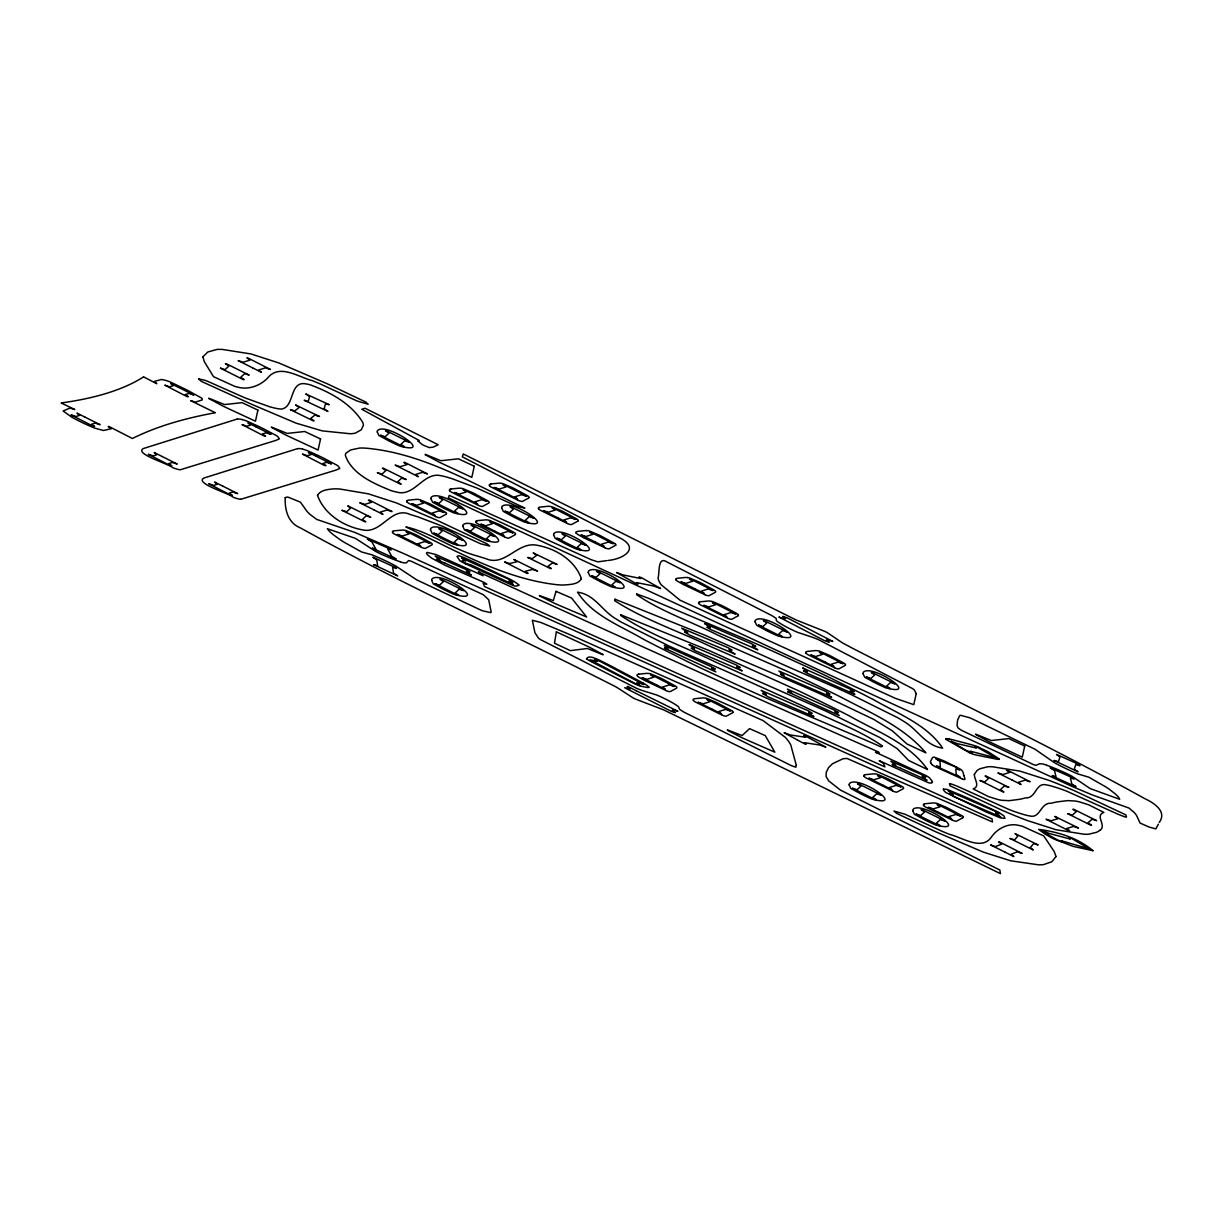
<?xml version="1.0" encoding="UTF-8"?>
<svg xmlns="http://www.w3.org/2000/svg" width="1223" height="1223" viewBox="0 0 1223 1223"><rect width="100%" height="100%" fill="white"/><g stroke="black" fill="none" stroke-linecap="round" stroke-linejoin="round"><path stroke-width="1.5" d="M1159.221 822.422C1167.384 811.598 1153.916 802.915 1145.294 798.894C1049.365 745.892 950.546 698.394 852.997 648.511L843.503 643.451A17.825 2.385 25.4 0 1 840.767 641.754L827.512 632.78A10.457 1.406 25.4 0 0 824.715 631.343L795.714 619.786L463.288 453.962L462.325 456.836L618.593 537.264C642.06 548.577 622.186 559.324 608.06 560.44M1158.395 824.195L1155.796 828.904L1148.993 827.008L1140.081 823.079L1136.457 815.252A242.934 32.547 25.4 0 0 1134.287 812.561L1128.967 808.051L1092.536 795.042L1071.669 786.267L838.397 678.979L453.962 500.589L448.382 497.868L449.223 495.376L591.382 559.782L597.802 561.846L606.791 560.638M446.364 514.027L446.288 514.088A87.536 11.726 25.4 0 1 445.998 514.302L440.142 517.497A40.237 5.396 25.4 0 1 439.821 517.574L439.592 517.604A8.301 1.116 25.4 0 1 435.923 516.717M528.886 497.822L528.795 497.914A87.536 11.726 25.4 0 1 528.535 498.097L522.725 501.277A40.237 5.396 25.4 0 1 522.343 501.369L522.145 501.399A8.301 1.116 25.4 0 1 518.445 500.497M515.387 534.512L515.296 534.604A87.536 11.726 25.4 0 1 515.036 534.787L509.12 537.998A40.237 5.396 25.4 0 1 508.844 538.059L508.783 538.074A8.301 1.116 25.4 0 1 504.946 537.203M578.02 520.906L577.913 521.029A87.536 11.726 25.4 0 1 577.623 521.243L571.829 524.422A40.237 5.396 25.4 0 1 571.431 524.514L571.248 524.529A8.301 1.116 25.4 0 1 567.533 523.643M615.612 545.183L615.597 545.213A21.295 2.859 25.4 0 0 615.414 544.036M738.34 615.582L738.279 615.658A87.536 11.726 25.4 0 1 737.912 615.933L732.118 619.113A40.237 5.396 25.4 0 1 731.721 619.205L731.599 619.235A8.301 1.116 25.4 0 1 727.838 618.349M732.837 712.489L732.73 712.612A87.536 11.726 25.4 0 1 732.409 712.841L726.615 716.021A40.237 5.396 25.4 0 1 726.217 716.112L726.034 716.143A8.301 1.116 25.4 0 1 722.334 715.241M845.322 665.266L845.276 665.312A87.536 11.726 25.4 0 1 844.971 665.541L839.116 668.736A40.237 5.396 25.4 0 1 838.779 668.813L838.581 668.843A8.301 1.116 25.4 0 1 834.881 667.941M963.021 817.56L962.99 817.621A87.536 11.726 25.4 0 1 962.623 817.897L961.737 818.34M577.929 520.998L577.959 520.983A21.295 2.859 25.4 0 0 577.837 519.76A6.161 0.826 25.4 0 0 575.911 518.506L564.98 512.575A41.016 5.504 25.4 0 0 561.831 510.939L551.863 506.735A23.803 3.195 25.4 0 0 549.8 506.383L548.791 506.307A84.723 11.359 25.4 0 0 548.118 506.291L540.016 507.086A94.461 12.658 25.4 0 0 538.793 507.53M615.521 545.29L615.49 545.305A87.536 11.726 25.4 0 1 615.2 545.519L609.283 548.73A40.237 5.396 25.4 0 1 609.023 548.791L608.886 548.806A8.301 1.116 25.4 0 1 605.125 547.919M1099.645 830.448C1107.518 825.953 1094.233 815.68 1103.88 812.424L1088.699 804.81L1079.42 801.875A65.216 8.744 25.4 0 0 1075.139 801.019L1067.664 800.606L1056.855 801.936A1052.713 141.042 25.4 0 0 1051.352 803.236C1040.131 802.334 1040.651 819.089 1029.414 815.879A43.111 5.779 25.4 0 1 1024.37 814.732L1017.658 812.653A61.67 8.271 25.4 0 1 1009.632 809.779L957.915 786.527A15.028 2.018 25.4 0 0 954.781 785.258A21.662 2.905 25.4 0 0 951.876 784.203A7.567 1.009 25.4 0 0 949.445 783.653L950.011 785.823L1001.408 809.978A96.479 12.933 25.4 0 0 1027.152 820.48L1056.091 829.744L1084.006 834.224A202.055 27.074 25.4 0 0 1088.638 834.224L1096.481 832.328A549.922 73.686 25.4 0 0 1099.645 830.448M945.853 738.768L945.853 739.242A7.262 0.978 25.4 0 0 946.067 739.472L969.258 752.588M864.264 775.092A94.461 12.658 25.4 0 1 865.502 774.648L873.589 773.853A84.723 11.359 25.4 0 1 874.262 773.853L875.255 773.93A23.803 3.195 25.4 0 1 877.319 774.281L887.302 778.501A41.016 5.504 25.4 0 1 890.466 780.136L901.366 786.053A6.161 0.826 25.4 0 1 903.277 787.291A21.295 2.859 25.4 0 1 903.43 788.392L903.354 788.606A87.536 11.726 25.4 0 1 903.094 788.789L897.239 791.984A40.237 5.396 25.4 0 1 896.918 792.061L896.688 792.091A8.301 1.116 25.4 0 1 893.019 791.205M421.568 547.415A8.301 1.116 25.4 0 0 425.237 548.317L425.405 548.301A40.237 5.396 25.4 0 0 425.742 548.225L431.658 545.015A87.536 11.726 25.4 0 0 431.918 544.831L432.086 544.663A21.295 2.859 25.4 0 0 431.872 543.532A6.161 0.826 25.4 0 0 429.93 542.278L419.015 536.347A41.016 5.504 25.4 0 0 415.866 534.711L405.898 530.507A23.803 3.195 25.4 0 0 403.835 530.155L402.826 530.079A84.723 11.359 25.4 0 0 402.153 530.063L394.051 530.858A94.461 12.658 25.4 0 0 392.828 531.317M961.966 818.233L956.707 821.107A40.237 5.396 25.4 0 1 956.432 821.168L956.31 821.183A8.301 1.116 25.4 0 1 952.534 820.297M237.079 419.092L143.32 448.551C134.041 453.855 168.698 463.746 172.688 467.629A7.705 1.04 25.4 0 0 174.782 468.44L177.564 469.28A28.588 3.837 25.4 0 0 180.24 469.785L275.939 440.402L279.364 438.843L277.774 436.565A10.747 1.437 25.4 0 0 276.276 435.541L263.419 428.738A77.294 10.35 25.4 0 0 257.059 425.665L247.382 421.308A11.297 1.513 25.4 0 0 244.6 420.269L242.23 419.581M297.525 448.642L203.767 478.086C194.533 483.437 229.312 493.343 233.134 497.18A7.705 1.04 25.4 0 0 235.229 497.99L238.011 498.816A28.588 3.837 25.4 0 0 240.686 499.336M451.073 488.955L459.175 488.176A84.723 11.359 25.4 0 1 459.833 488.176L460.842 488.252A23.803 3.195 25.4 0 1 462.906 488.604L472.873 492.808A41.016 5.504 25.4 0 1 476.037 494.459L486.953 500.375A6.161 0.826 25.4 0 1 488.864 501.613A21.295 2.859 25.4 0 1 489.001 502.714L488.986 502.882A87.536 11.726 25.4 0 1 488.665 503.112L482.749 506.322A40.237 5.396 25.4 0 1 482.489 506.383L482.397 506.398A8.301 1.116 25.4 0 1 478.59 505.527M490.927 483.941L499.03 483.146A84.723 11.359 25.4 0 1 499.687 483.161L500.696 483.238A23.803 3.195 25.4 0 1 502.76 483.589L512.727 487.794A41.016 5.504 25.4 0 1 515.892 489.445L526.807 495.361A6.161 0.826 25.4 0 1 528.718 496.599A21.295 2.859 25.4 0 1 528.856 497.7M477.429 520.631L485.531 519.851A84.723 11.359 25.4 0 1 486.204 519.851L487.197 519.928A23.803 3.195 25.4 0 1 489.261 520.279L499.229 524.499A41.016 5.504 25.4 0 1 502.393 526.135L513.308 532.051A6.161 0.826 25.4 0 1 515.219 533.289A21.295 2.859 25.4 0 1 515.357 534.39M638.727 674.148L646.829 673.369A84.723 11.359 25.4 0 1 647.487 673.369L648.496 673.445A23.803 3.195 25.4 0 1 650.56 673.797L660.527 678.016A41.016 5.504 25.4 0 1 663.692 679.652L674.607 685.568A6.161 0.826 25.4 0 1 676.518 686.806A21.295 2.859 25.4 0 1 676.655 687.907L676.671 688.06A87.536 11.726 25.4 0 1 676.334 688.304L670.403 691.515A40.237 5.396 25.4 0 1 670.143 691.576L670.051 691.591A8.301 1.116 25.4 0 1 666.245 690.72M586.367 530.583L587.361 530.644A23.803 3.195 25.4 0 1 589.44 531.011L599.408 535.215A41.016 5.504 25.4 0 1 602.572 536.851L613.487 542.783A6.161 0.826 25.4 0 1 615.398 544.021M687.265 577.546L686.271 577.47A84.723 11.359 25.4 0 0 685.599 577.455L677.496 578.25A94.461 12.658 25.4 0 0 676.273 578.708M240.686 499.32L336.386 469.953L339.811 468.394L338.236 466.116A10.747 1.437 25.4 0 0 336.722 465.076L323.866 458.273A77.294 10.35 25.4 0 0 317.506 455.201L307.829 450.859A11.297 1.513 25.4 0 0 305.047 449.819L302.677 449.131M640.439 686.134L646.768 687.387A41.016 5.504 25.4 0 0 648.144 687.525L649.214 687.188L646.585 685.14A23.803 3.195 25.4 0 0 643.115 683.122M400.257 561.846L402.306 562.488A14.217 1.911 25.4 0 0 404.033 562.916L406.418 562.825L408.62 560.516L410.989 561.143L483.345 594.73L488.711 599.79L491.142 611.852A121.505 16.281 25.4 0 1 490.775 612.662L482.886 610.858A16.602 2.217 25.4 0 1 480.715 610.032L416.646 579.824L396.007 566.173A21.739 2.92 25.4 0 0 388.883 562.412L385.566 560.822A43.248 5.794 25.4 0 0 371.96 554.799L361.626 551.986L343.999 542.171A42.622 5.718 25.4 0 1 339.872 539.542L333.008 534.482A97.336 13.04 25.4 0 1 329.339 531.241L327.351 528.718L355.373 538.349L375.155 551.145A11.206 1.498 25.4 0 0 377.708 552.475L380.995 554.065A36.369 4.877 25.4 0 0 400.074 561.709M1046.659 765.201L1044.488 764.467A14.217 1.911 25.4 0 0 1042.592 763.932L1039.672 763.733L1035.957 765.308L1033.359 764.558L961.202 730.177L958.205 728.037L957.028 725.606L957.624 719.919L959.596 715.868A121.505 16.281 25.4 0 1 960.422 715.272L969.12 717.58A16.602 2.217 25.4 0 1 971.368 718.467L1035.071 749.271L1053.783 762.265A21.739 2.92 25.4 0 0 1060.693 766.011L1063.979 767.631A43.248 5.794 25.4 0 0 1077.662 773.869L1088.883 777.216L1105.73 786.878A42.622 5.718 25.4 0 1 1109.506 789.401L1115.498 794.124A97.336 13.04 25.4 0 1 1118.464 797.075L1119.702 799.276L1090.228 788.606L1072.128 776.376A11.206 1.498 25.4 0 0 1069.666 775.046L1066.395 773.44A36.369 4.877 25.4 0 0 1046.827 765.323M962.042 778.868L934.831 766.515A7.262 0.978 25.4 0 1 934.173 766.118L932.507 764.956M518.216 500.329L491.279 487.136A7.262 0.978 25.4 0 1 490.759 486.785L489.643 485.821M567.304 523.475L540.383 510.281A7.262 0.978 25.4 0 1 539.863 509.915L538.747 508.967M604.896 547.751L583.921 537.83M704.784 594.638L683.81 584.716M478.361 505.344L451.425 492.15A7.262 0.978 25.4 0 1 450.905 491.799L449.911 490.973M727.609 618.165L700.672 604.972A7.262 0.978 25.4 0 1 700.152 604.621L699.036 603.673M834.652 667.773L807.73 654.58A7.262 0.978 25.4 0 1 807.195 654.229L806.079 653.265M504.717 537.019L477.796 523.826A7.262 0.978 25.4 0 1 477.26 523.475L476.144 522.511M435.694 516.534L408.757 503.341A7.262 0.978 25.4 0 1 408.237 502.989L407.121 502.026M421.339 547.247L394.418 534.054A7.262 0.978 25.4 0 1 393.882 533.702L392.782 532.739M666.015 690.536L645.041 680.615M722.105 715.073L695.168 701.88A7.262 0.978 25.4 0 1 694.649 701.528L693.533 700.565M892.79 791.021L865.853 777.828A7.262 0.978 25.4 0 1 865.334 777.476L864.218 776.529M952.304 820.129L925.383 806.935A7.262 0.978 25.4 0 1 924.848 806.584L923.747 805.621M465.902 563.971L466.269 564.139A40.237 5.396 25.4 0 0 467.431 564.69L504.335 581.552A87.536 11.726 25.4 0 0 506.23 582.423L507.713 583.081A21.295 2.859 25.4 0 0 513.813 585.664A6.161 0.826 25.4 0 0 515.571 586.107L518.46 585.527A41.016 5.504 25.4 0 0 518.812 585.175M465.78 563.91L465.535 563.788A8.301 1.116 25.4 0 1 459.817 560.715L456.989 556.358L458.793 555.731A7.262 0.978 25.4 0 1 459.374 555.899L461.759 556.74A30.972 4.143 25.4 0 1 470.458 560.516A94.461 12.658 25.4 0 1 476.832 563.436L505.726 577.225A84.723 11.359 25.4 0 1 507.667 578.173L510.22 579.442A23.803 3.195 25.4 0 1 514.271 581.521L518.858 584.854M143.611 376.929L156.804 383.701L154.083 381.5L161.405 379.497L166.313 380.521A13.01 1.743 25.4 0 1 170.93 382.295L184.963 389.021A112.852 15.119 25.4 0 1 188.266 390.718L201.214 397.857A8.057 1.085 25.4 0 1 202.192 398.637L202.208 399.906L195.466 402.138L190.681 400.655L215.34 412.732C186.813 417.96 158.44 425.558 132.374 438.491L109.137 426.582L108.19 426.521L111.369 428.692L103.512 430.496L94.798 428.157A43.355 5.809 25.4 0 1 92.245 427.087L87.276 424.916A29.062 3.898 25.4 0 1 76.59 419.749A30.942 4.143 25.4 0 1 71.5 416.982L63.122 410.989L69.986 408.039L74.786 409.522L61.15 402.963A3763.783 504.289 25.4 0 0 143.565 376.913M683.382 584.502L677.863 581.445A7.262 0.978 25.4 0 1 677.328 581.093L676.212 580.13M583.493 537.616L577.959 534.558A7.262 0.978 25.4 0 1 577.439 534.191L576.323 533.243M644.613 680.401L639.079 677.343A7.262 0.978 25.4 0 1 638.559 676.992L637.58 676.166M957.166 767.478L946.877 762.326A41.016 5.504 25.4 0 0 943.56 760.737L934.54 757.251A23.803 3.195 25.4 0 0 933.18 757.327L932.797 757.465A84.723 11.359 25.4 0 0 932.446 757.725L930.52 761.425A94.461 12.658 25.4 0 0 930.657 762.663M591.412 661.781L591.749 661.964A40.237 5.396 25.4 0 0 592.849 662.53L628.5 680.676A87.536 11.726 25.4 0 0 630.365 681.608L631.802 682.327A21.295 2.859 25.4 0 0 638.085 685.308A6.161 0.826 25.4 0 0 640.455 686.134M956.921 767.906L959.841 769.94L955.866 768.839L956.172 774.419L960.07 777.171L936.864 766.561L936.39 765.873L940.304 767.081L939.998 761.501L935.962 758.826L958.649 768.258A6.161 0.826 25.4 0 1 960.988 769.603A21.295 2.859 25.4 0 1 962.47 771.3L962.73 771.667A87.536 11.726 25.4 0 1 962.883 772.034L963.923 775.565M643.13 683.122L640.837 681.868A84.723 11.359 25.4 0 0 639.079 680.905L612.219 666.642A94.461 12.658 25.4 0 0 606.134 663.508A30.972 4.143 25.4 0 0 597.298 659.212L594.531 658.112A7.262 0.978 25.4 0 0 593.782 657.836C591.871 656.934 586.75 656.216 586.841 658.922M964.014 775.81L964.932 779.02A40.237 5.396 25.4 0 1 964.916 779.204A8.301 1.116 25.4 0 1 962.348 779.082M962.807 816.398A6.161 0.826 25.4 0 0 960.896 815.16L949.981 809.229A41.016 5.504 25.4 0 0 946.831 807.593L936.864 803.389A23.803 3.195 25.4 0 0 934.8 803.037L933.791 802.961A84.723 11.359 25.4 0 0 933.118 802.945L925.016 803.74A94.461 12.658 25.4 0 0 923.793 804.199M962.837 816.414A21.295 2.859 25.4 0 1 962.944 817.499M923.518 805.529A30.972 4.143 25.4 0 1 923.946 804.275M863.988 776.422A30.972 4.143 25.4 0 1 864.416 775.168M392.552 532.647A30.972 4.143 25.4 0 1 392.98 531.394M576.094 533.136A30.972 4.143 25.4 0 1 576.537 531.898M576.369 531.806A94.461 12.658 25.4 0 1 577.608 531.363L585.71 530.568A84.723 11.359 25.4 0 1 586.367 530.583M590.954 661.536A8.301 1.116 25.4 0 1 586.413 658.754M637.214 675.937A30.972 4.143 25.4 0 1 637.657 674.683M637.489 674.607A94.461 12.658 25.4 0 1 638.727 674.163M732.592 711.343A6.161 0.826 25.4 0 0 730.697 710.104L719.781 704.188A41.016 5.504 25.4 0 0 716.617 702.537L706.665 698.348A23.803 3.195 25.4 0 0 704.601 697.981L703.577 697.905A84.723 11.359 25.4 0 0 702.904 697.905L694.802 698.685A94.461 12.658 25.4 0 0 693.579 699.143A30.972 4.143 25.4 0 0 693.303 700.473M732.623 711.358A21.295 2.859 25.4 0 1 732.73 712.443M999.191 759.055A6.161 0.826 25.4 0 0 998.427 758.428L990.401 753.215A41.016 5.504 25.4 0 0 987.894 751.686L977.712 746.718A23.803 3.195 25.4 0 0 974.364 745.602L972.499 745.021A84.723 11.359 25.4 0 0 971.169 744.639L952.9 739.839A94.461 12.658 25.4 0 0 949.354 739.059M999.359 759.315A21.295 2.859 25.4 0 1 997.035 759.177L996.393 759.101A87.536 11.726 25.4 0 1 995.415 758.917L975.985 754.973A40.237 5.396 25.4 0 1 975.144 754.774L974.609 754.637A8.301 1.116 25.4 0 1 969.304 752.695M945.639 738.661A30.972 4.143 25.4 0 1 949.476 739.135M932.293 764.864A30.972 4.143 25.4 0 1 930.81 762.739M446.334 513.905A21.295 2.859 25.4 0 0 446.212 512.819A6.161 0.826 25.4 0 0 444.285 511.566L433.37 505.649A41.016 5.504 25.4 0 0 430.206 503.998L420.253 499.81A23.803 3.195 25.4 0 0 418.19 499.443L417.165 499.366A84.723 11.359 25.4 0 0 416.508 499.366L408.406 500.146A94.461 12.658 25.4 0 0 407.167 500.604M406.892 501.934A30.972 4.143 25.4 0 1 407.335 500.681M475.93 522.42A30.972 4.143 25.4 0 1 476.359 521.166M476.206 521.09A94.461 12.658 25.4 0 1 477.444 520.646M449.56 490.744A30.972 4.143 25.4 0 1 450.003 489.49M449.835 489.414A94.461 12.658 25.4 0 1 451.073 488.971M489.414 485.73A30.972 4.143 25.4 0 1 489.857 484.476A94.461 12.658 25.4 0 1 490.943 483.941M538.517 508.86A30.972 4.143 25.4 0 1 538.946 507.621M705.014 594.806A8.301 1.116 25.4 0 0 708.683 595.708L708.912 595.677A40.237 5.396 25.4 0 0 709.187 595.616L715.103 592.406A87.536 11.726 25.4 0 0 715.363 592.222L715.531 592.054A21.295 2.859 25.4 0 0 715.317 590.923A6.161 0.826 25.4 0 0 713.376 589.669L702.461 583.738A41.016 5.504 25.4 0 0 699.311 582.102L689.344 577.898A23.803 3.195 25.4 0 0 687.28 577.546M675.998 580.023A30.972 4.143 25.4 0 1 676.426 578.785M738.249 615.536A21.295 2.859 25.4 0 0 738.126 614.466A6.161 0.826 25.4 0 0 736.2 613.197L725.285 607.281A41.016 5.504 25.4 0 0 722.12 605.645L712.168 601.441A23.803 3.195 25.4 0 0 710.104 601.089L709.08 600.997A84.723 11.359 25.4 0 0 708.407 600.997L700.305 601.777A94.461 12.658 25.4 0 0 699.082 602.236M698.807 603.566A30.972 4.143 25.4 0 1 699.235 602.312M845.292 665.144A21.295 2.859 25.4 0 0 845.185 664.058A6.161 0.826 25.4 0 0 843.243 662.805L832.328 656.873A41.016 5.504 25.4 0 0 829.179 655.238L819.211 651.033A23.803 3.195 25.4 0 0 817.147 650.682L816.138 650.605A84.723 11.359 25.4 0 0 815.466 650.59L807.363 651.385A94.461 12.658 25.4 0 0 806.14 651.844A30.972 4.143 25.4 0 0 805.865 653.174M297.678 448.719A34.366 4.602 25.4 0 1 302.57 449.07M237.231 419.168A34.366 4.602 25.4 0 1 242.123 419.52M1054.945 816.521L1058.033 818.691L1051.031 820.755L1046.062 819.242L1068.596 830.631L1069.621 830.677L1066.548 828.506L1073.534 826.442L1078.518 828.032L1054.99 816.475M916.226 693.609L913.795 704.662L895.435 698.364L680.08 600.233L661.169 584.793A270.069 36.186 25.4 0 1 658.035 578.189C659.717 572.93 657.485 555.532 667.009 561.999L772.11 615.735L776.177 618.379L776.376 620.596A14.279 1.911 25.4 0 0 778.47 622.293L781.619 624.28A24.322 3.256 25.4 0 0 788.713 628.179L794.109 630.808A13.208 1.773 25.4 0 0 797.992 632.474L812.347 637.229A27.625 3.7 25.4 0 1 818.279 639.537L912.236 688.427A12.887 1.727 25.4 0 1 914.33 689.925L916.226 693.609M796.311 765.323L795.806 767.234L791.143 765.537L684.085 712.199L679.682 709.432L678.505 706.772A14.279 1.911 25.4 0 0 676.09 704.968L672.711 702.904A24.322 3.256 25.4 0 0 665.358 698.975L659.931 696.391A13.208 1.773 25.4 0 0 656.109 694.817L642.671 690.643A27.625 3.7 25.4 0 1 636.954 688.503L540.872 639.797A12.887 1.727 25.4 0 1 538.548 638.223L534.925 632.75L532.372 620.275L540.841 622.461L567.533 633.621L763.106 720.607L785.395 737.408A270.069 36.186 25.4 0 1 790.777 744.945L796.311 765.323M802.854 668.064L807.058 670.785L807.318 671.855L803.496 670.846L806.981 673.154L854.831 694.389L850.627 691.652L850.367 690.598L854.189 691.668L850.704 689.298L802.854 668.064M465.764 560.715C456.714 559.523 466.651 564.017 470.794 564.812L513.094 584.456L509.104 581.796L509.12 580.864L513.125 582.041L509.853 579.748L461.774 558.055L465.764 560.715M787.857 691.897L839.207 715.531L834.789 711.755L838.519 712.596L833.903 709.875L787.398 689.115L791.694 692.967L787.857 691.897M1050.343 767.891L1054.547 770.628L1055.984 776.727L1052.193 775.611L1052.758 776.33L1076.041 786.71L1071.837 783.974L1070.4 777.874L1074.191 778.99L1073.626 778.271L1050.343 767.891M1054.18 760.523L1078.044 771.789L1074.253 769.252L1075.797 764.543L1080.031 765.736L1075.69 763.014L1056.55 754.438L1059.959 757.068L1058.399 761.776L1054.211 760.477M704.83 623.654L709.447 626.589L710.211 627.873L706.833 627.124L710.685 629.555L757.801 649.81L753.185 646.891L752.42 645.591L755.829 646.493L751.946 643.925L704.83 623.654M295.767 405.088L299.192 407.427L294.896 410.836L290.432 409.69L313.256 420.834L314.066 420.758L310.627 418.48L314.923 415.071L319.524 416.493L295.798 405.042M684.651 632.016L689.726 635.15L735.13 654.122L730.177 651.033L729 649.566L732.057 650.193L728.312 647.808L681.67 628.163L687.754 632.78L684.758 631.939M285.234 497.608C284.684 509.655 287.833 522.787 300.262 527.832C403.208 584.732 510.587 633.239 615.368 686.577A17.825 2.385 25.4 0 1 618.303 688.32L632.795 697.721A10.457 1.406 25.4 0 0 635.67 699.143L663.707 709.906L1000.429 873.635L999.879 870.057L840.446 790.089L828.659 780.855L826.091 776.483L826.228 772.386L828.613 767.509L832.481 763.748L843.075 758.734L846.958 758.443L992.526 821.978L992.052 818.875L402.871 553.209L354.915 532.464L316.742 519.423L309.847 514.271A242.934 32.547 25.4 0 1 306.912 511.26L300.476 502.179L287.695 496.997L285.234 497.608M636.205 690.735L677.924 711.266L673.154 709.799L672.207 710.288L675.417 712.627L671.442 711.389L624.678 687.739L630.395 688.778L627.139 686.607L628.026 686.516L636.205 690.735M372.358 548.21L396.13 559.049L391.589 556.144L387.676 548.928L391.115 549.907L390.382 549.051L367.374 539.022L371.914 541.911L375.843 549.142L372.388 548.164M689.222 644.72L693.823 647.64L694.572 648.909L691.163 648.159L695 650.575L742.162 670.892L737.561 667.972L736.812 666.688L740.251 667.529L736.384 665.022L689.268 644.659M317.506 495.346C324.064 513.874 343.159 526.18 362.13 529.819A61.379 8.225 25.4 0 0 365.753 530.339C383.303 531.149 392.186 505.94 410.622 514.669A75.566 10.12 25.4 0 1 417.976 516.87L441.488 525.859L480.746 543.838L489.704 546.054L487.167 543.914L436.275 519.974L396.053 502.791L368.306 493.832L340.025 489.047A250.012 33.495 25.4 0 0 333.955 488.864C328.314 489.383 320.548 489.842 317.506 495.346M762.831 693.609L767.906 696.743L813.922 716.617L809.381 713.712L808.709 712.459L812.194 713.345L808.388 710.853L761.149 690.353L766.317 694.542L762.831 693.609M377.265 431.948L378.885 435.464L388.96 440.953A47.926 6.421 25.4 0 0 393.164 442.986L396.359 444.484A21.907 2.935 25.4 0 0 398.087 445.264A23.482 3.149 25.4 0 0 400.334 446.242C436.366 455.491 385.138 421.247 377.464 430.71A374.192 50.143 25.4 0 0 377.265 431.933M430.939 498.648L432.575 502.179L442.65 507.667A47.926 6.421 25.4 0 0 446.838 509.701L450.049 511.199A21.907 2.935 25.4 0 0 451.761 511.963A23.482 3.149 25.4 0 0 454.008 512.941C490.056 522.206 438.812 487.962 431.138 497.425A374.192 50.143 25.4 0 0 430.939 498.648M430.496 529.804L432.116 533.32L442.191 538.808A47.926 6.421 25.4 0 0 446.395 540.841L449.59 542.339A21.907 2.935 25.4 0 0 451.318 543.119A23.482 3.149 25.4 0 0 453.565 544.097C489.613 553.362 438.369 519.102 430.695 528.565A374.192 50.143 25.4 0 0 430.496 529.804M431.673 580.375L433.294 583.891L443.368 589.394A47.926 6.421 25.4 0 0 447.572 591.412L450.767 592.91A21.907 2.935 25.4 0 0 452.495 593.69A23.482 3.149 25.4 0 0 454.742 594.668C490.79 603.933 439.546 569.673 431.872 579.136A374.192 50.143 25.4 0 0 431.673 580.375M462.798 526.257L464.434 529.773L474.509 535.261A47.926 6.421 25.4 0 0 478.697 537.294L481.908 538.793A21.907 2.935 25.4 0 0 483.62 539.572A23.482 3.149 25.4 0 0 485.867 540.551C521.915 549.815 470.672 515.556 462.997 525.019A374.192 50.143 25.4 0 0 462.798 526.257M501.659 507.866L503.295 511.397L513.37 516.886A47.926 6.421 25.4 0 0 517.558 518.919L520.769 520.417A21.907 2.935 25.4 0 0 522.481 521.197A23.482 3.149 25.4 0 0 524.728 522.16C560.776 531.424 509.532 497.18 501.858 506.643A374.192 50.143 25.4 0 0 501.659 507.866M553.591 534.879L555.227 538.395L565.301 543.899A47.926 6.421 25.4 0 0 569.49 545.932L572.7 547.415A21.907 2.935 25.4 0 0 574.413 548.194A23.482 3.149 25.4 0 0 576.675 549.173C612.708 558.437 561.464 524.178 553.79 533.656A374.192 50.143 25.4 0 0 553.591 534.879M588.263 572.471L589.883 575.987L599.973 581.491A47.926 6.421 25.4 0 0 604.162 583.524L607.357 585.007A21.907 2.935 25.4 0 0 609.085 585.786A23.482 3.149 25.4 0 0 611.332 586.765C647.38 596.029 596.136 561.77 588.462 571.248A374.192 50.143 25.4 0 0 588.263 572.471M755.05 621.727L756.67 625.259L766.745 630.747A47.926 6.421 25.4 0 0 770.949 632.78L774.144 634.278A21.907 2.935 25.4 0 0 775.871 635.058A23.482 3.149 25.4 0 0 778.118 636.021C814.151 645.285 762.923 611.041 755.248 620.504A374.192 50.143 25.4 0 0 755.05 621.727M780.595 674.316L785.67 677.45L831.686 697.324L827.145 694.419L826.473 693.166L829.958 694.037L826.152 691.561L778.913 671.045L784.081 675.249L780.595 674.316M849.175 784.921L850.811 788.453L860.885 793.941A47.926 6.421 25.4 0 0 865.089 795.974L868.284 797.472A21.907 2.935 25.4 0 0 870.012 798.237A23.482 3.149 25.4 0 0 872.259 799.215C908.292 808.479 857.063 774.22 849.389 783.698A374.192 50.143 25.4 0 0 849.175 784.921M863.025 673.644L864.661 677.175L874.735 682.663A47.926 6.421 25.4 0 0 878.924 684.697L882.119 686.195A21.907 2.935 25.4 0 0 883.847 686.959A23.482 3.149 25.4 0 0 886.094 687.938C922.142 697.202 870.898 662.958 863.224 672.421A374.192 50.143 25.4 0 0 863.025 673.644M912.786 810.742L914.422 814.273L924.496 819.762A47.926 6.421 25.4 0 0 928.685 821.795L931.895 823.293A21.907 2.935 25.4 0 0 933.608 824.073A23.482 3.149 25.4 0 0 935.87 825.036C971.903 834.3 920.659 800.056 912.985 809.519A374.192 50.143 25.4 0 0 912.786 810.742M594.531 659.472L597.191 661.414L590.021 659.763L635.134 683.535L639.262 684.865L636.724 682.847L638.482 682.755L643.894 684.574L600.462 661.551L594.577 659.426M779.143 617.141L824.929 640.852L829.24 642.228L826.351 640.072L827.726 639.782L832.832 641.464L787.031 617.768L782.72 616.377L785.625 618.548L784.233 618.823L779.143 617.141M198.615 378.885L201.352 381.377L251.999 404.446L296.195 423.189L322.291 430.893L350.145 433.737A220.064 29.49 25.4 0 0 355.343 433.11L361.289 429.793L363.369 425.314A195.497 26.187 25.4 0 0 362.665 422.317C351.291 403.514 330.072 392.094 309.939 384.725A65.828 8.821 25.4 0 0 305.842 383.884C289.24 380.598 294.85 407.183 281.458 409.078A59.331 7.95 25.4 0 1 277.453 408.62L275.756 408.283A72.172 9.677 25.4 0 1 269.427 406.693L245.319 398.01L207.803 381.393A14.982 2.003 25.4 0 0 204.226 380.078L198.615 378.885M533.366 552.979L536.775 555.318L532.265 558.605L527.755 557.428L550.549 568.603L551.39 568.542L547.98 566.249L552.49 562.962L557.122 564.399L533.366 552.979M85.075 417.165L100.087 424.687L95.18 423.097L91.511 424.259L94.66 426.414L93.086 426.2L71.087 414.903L75.994 416.508L79.663 415.346L77.003 413.114L85.075 417.165M162.262 456.546L177.259 464.067L172.367 462.477L168.698 463.624L171.832 465.78L170.257 465.581L148.273 454.283L153.165 455.889L156.834 454.727L154.19 452.495L162.262 456.546M178.818 387.492L193.815 395.014L188.923 393.409L185.254 394.57L188.388 396.726L186.813 396.512L164.845 385.169L169.722 386.82L173.391 385.673L170.746 383.441L178.803 387.553M222.708 486.081L237.705 493.618L232.813 492.013L229.144 493.175L232.278 495.33L230.704 495.116L208.751 483.773L213.612 485.424L217.281 484.277L214.637 482.03L222.693 486.143M256.004 426.858L271.017 434.394L266.11 432.789L262.441 433.951L265.59 436.107L264 435.892L242.016 424.61L246.924 426.2L250.593 425.054L247.933 422.822L256.004 426.858M316.451 456.408L331.464 463.93L326.556 462.34L322.887 463.486L326.037 465.657L324.462 465.443L302.494 454.1L307.37 455.751L311.039 454.589L308.379 452.357L316.451 456.408M974.334 774.404C974.165 779.341 980.525 786.251 973.202 788.942L988.398 796.555L997.647 799.475A65.216 8.744 25.4 0 0 1001.882 800.301L1009.296 800.668L1019.921 799.261A1052.713 141.042 25.4 0 0 1025.317 797.9C1036.508 798.665 1035.422 781.833 1046.659 784.967A43.111 5.779 25.4 0 1 1051.673 786.099L1058.354 788.162A61.67 8.271 25.4 0 1 1066.349 791.021L1118.067 814.228A15.028 2.018 25.4 0 0 1121.185 815.496A21.662 2.905 25.4 0 0 1124.09 816.536A7.567 1.009 25.4 0 0 1126.49 817.086L1125.879 814.885L1074.467 790.761A96.479 12.933 25.4 0 0 1048.768 780.305L1019.936 771.101L992.25 766.745A202.055 27.074 25.4 0 0 987.68 766.775L979.99 768.747A549.922 73.686 25.4 0 0 976.902 770.673L974.334 774.404M373.81 564.751L397.689 575.865L393.546 573.159L392.614 567.273L396.466 568.435L395.931 567.732L372.893 557.199L376.76 559.996L377.693 565.867L373.841 564.705M664.441 648.159L715.807 671.901L711.511 668.186L715.302 669.057L710.731 666.336L664.303 645.454L668.324 649.26L664.471 648.114M202.911 356.841L204.302 361.672L213.536 376.684L234.77 386.376A66.546 8.913 25.4 0 0 239.356 387.508C250.241 389.892 262.471 384.618 269.305 376.118C281.198 364.546 299.238 377.341 312.171 380.598A46.673 6.253 25.4 0 1 320.976 384.282L357.024 400.976L368.169 404.278L365.677 401.985L326.602 383.487L278.844 362.956L251.005 353.951L222.311 349.426A232.294 31.125 25.4 0 0 216.838 349.472L207.864 351.964L202.911 356.841M514.103 559.553L517.115 561.693L509.655 563.543L504.625 561.969L527.052 573.373L528.137 573.373L525.126 571.294L532.571 569.459L537.616 571.095L514.103 559.553M932.369 781.971L931.651 783.072L929.449 782.98A8.057 1.085 25.4 0 1 927.921 782.506L879.199 760.675L883.48 763.442L884.932 766.913L484.553 586.566L483.131 583.203L486.815 584.242L484.415 582.545L444.53 565.026L432.009 558.345A43.355 5.809 25.4 0 1 430.588 557.321L428.371 555.548A29.062 3.898 25.4 0 1 426.537 552.964A30.942 4.143 25.4 0 1 427.331 552.414L435.954 554.554L483.177 575.758L478.346 571.829A3763.783 504.289 25.4 0 0 878.68 752.053L879.184 753.246L875.53 752.267L925.994 775.581A13.01 1.743 25.4 0 1 929.511 777.828L932.339 781.405A112.852 15.119 25.4 0 1 932.369 781.971M943.422 789.095L943.453 789.615A47.926 6.421 25.4 0 0 943.881 790.501L944.538 791.327A21.907 2.935 25.4 0 0 945.073 791.847A23.482 3.149 25.4 0 0 945.99 792.611L986.426 812.118L1000.552 817.942L1005 818.37L1003.945 815.924L998.518 812.21L970.114 799.078A374.192 50.143 25.4 0 0 962.211 795.669L947.045 789.37L943.422 789.095M1062.741 841.883L1061.457 840.797L1089.555 849.022L1071.761 838.535L1069.024 837.893L1070.293 839.054L1049.196 833.459C1029.72 824.012 1058.216 841.302 1062.588 842.035M445.034 563.192L437.131 559.905L436.489 559.171L440.112 560.226L435.159 556.052L467.4 570.071L470.045 571.951L466.391 570.942L466.987 572.318L471.359 575.116L445.034 563.192M900.724 768.319L892.821 765.048L892.179 764.314L895.802 765.369L890.848 761.195L923.075 775.214L925.735 777.094L922.081 776.085L922.677 777.461L927.049 780.259L900.724 768.319M949.644 793.88L954.659 796.983L1000.781 816.995L996.302 814.105L995.69 812.882L999.237 813.784L995.461 811.323L948.085 790.731L953.176 794.828L949.767 793.803M556.373 631.863L554.478 643.206L570.331 650.636L587.392 648.496L603.107 654.84A14.523 1.942 25.4 0 0 603.077 654.565L589.272 647.135A212.175 28.435 25.4 0 0 583.264 644.307L556.373 631.863M581.368 578.586C578.403 584.808 569.169 584.487 563.161 585.037A250.012 33.495 25.4 0 1 556.801 584.686C502.561 578.586 454.314 549.616 405.868 526.96C429.518 531.73 453.106 549.83 477.887 556.175A75.566 10.12 25.4 0 0 485.393 558.468C504.228 567.151 516.075 543.547 534.451 544.877A61.379 8.225 25.4 0 1 538.196 545.473C556.603 549.081 574.886 560.44 581.368 578.586M616.606 572.563L636.036 583.554L638.268 583.967L636.556 582.576L654.122 586.107L660.588 588.508L641.158 577.501L638.972 577.042L640.653 578.494L623.073 574.948L616.667 572.517M972.086 752.481L965.666 750.203L950.852 741.169L957.502 743.691L976.443 748.017L974.914 746.687L977.315 747.207L996.164 758.015L970.542 751.228L972.071 752.542M1056.015 856.497L1051.841 861.756L1043.586 864.6A232.294 31.125 25.4 0 1 1038.403 864.799L1010.672 860.793L983.246 852.079L935.687 831.762L896.581 813.356L893.952 811.032L904.898 814.197L940.93 830.784A46.673 6.253 25.4 0 0 949.69 834.422C961.874 837.251 981.457 851.086 991.241 837.327C996.776 828.919 1007.905 822.911 1018.071 825.25A66.546 8.913 25.4 0 1 1022.566 826.32L1043.769 835.951L1054.165 851.468L1056.015 856.497M1005.107 852.202L1013.882 856.604L1011.008 854.296L1017.276 851.865L1022.153 853.394L999.497 841.944L998.534 842.005L1001.698 844.145L995.43 846.576L990.63 844.94L1005.107 852.202M257.9 410.102L255.454 421.201L228.563 408.711A212.175 28.435 25.4 0 1 222.555 405.883L208.781 398.469A14.523 1.942 25.4 0 1 208.766 398.194L224.543 404.568L242.032 402.657L257.9 410.102M320.533 438.95L318.087 450.033L291.196 437.559A212.175 28.435 25.4 0 1 285.188 434.715L271.414 427.301A14.523 1.942 25.4 0 1 271.399 427.041L287.176 433.416L304.68 431.505L320.533 438.95M474.264 466.253L471.818 477.352L444.927 464.862A212.175 28.435 25.4 0 1 438.919 462.034L425.161 454.62A14.523 1.942 25.4 0 1 425.145 454.344L440.907 460.719L458.411 458.808L474.264 466.253M1024.721 746.045L1022.275 757.129L995.384 744.654A212.175 28.435 25.4 0 1 989.376 741.811L975.602 734.396A14.523 1.942 25.4 0 1 975.602 734.121L991.364 740.511L1008.868 738.585L1024.721 746.045M727.456 729.902L727.471 730.1A14.523 1.942 25.4 0 0 727.746 730.483L742.33 737.912A212.175 28.435 25.4 0 0 748.323 740.572L774.847 752.176L765.262 735.604L749.531 728.633L742.116 735.558L727.456 729.902M636.74 593.996L636.572 594.623C661.047 611.424 690.2 621.162 716.709 634.599A1118.831 149.909 25.4 0 0 740.878 645.606L780.305 663.34A388.104 51.993 25.4 0 0 799.567 671.824L834.957 687.219A245.273 32.868 25.4 0 1 849.786 693.9L897.911 717.825A62.954 8.439 25.4 0 1 905.096 722.212C918.259 730.36 925.735 745.694 942.658 748.155C926.82 724.459 898.125 713.896 874.323 700.06A458.487 61.425 25.4 0 0 861.527 693.502L830.677 678.062A192.837 25.836 25.4 0 0 816.398 671.198L773.869 651.66A604.483 80.993 25.4 0 0 753.123 642.396L674.423 609.253A296.654 39.748 25.4 0 1 648.221 598.169L636.74 593.996M309.602 396.512L308.288 401.343L304.145 400.257L327.947 411.402L324.141 408.803L325.456 403.972L329.232 404.675L305.765 393.974L309.602 396.512M620.994 614.909L620.81 615.536C649.826 634.951 684.039 646.325 715.287 661.949A1126.108 150.888 25.4 0 0 738.86 672.574L805.728 702.109A311.223 41.704 25.4 0 1 826.167 711.251L879.811 737.515L897.162 748.614L908.643 760.461L927.523 769.542C908.827 742.804 876.096 731.247 848.762 715.593A281.963 37.775 25.4 0 0 821.871 702.094L812.592 697.553A209.546 28.083 25.4 0 0 797.564 690.353L709.386 650.667L620.994 614.909M556.037 591.351L553.346 600.539L539.358 595.555A14.523 1.942 25.4 0 0 539.74 595.998L554.585 603.352A212.175 28.435 25.4 0 0 560.501 605.92L586.643 617.019L571.569 598.047L556.037 591.351M252.626 367.863L261.37 372.266L258.603 370.003L265.452 367.863L270.421 369.438L247.856 357.972L246.863 357.896L249.935 360.112L243.087 362.253L238.164 360.617L252.626 367.863M374.238 510.006L382.982 514.424L380.215 512.147L387.064 510.006L392.033 511.581L369.468 500.131L368.444 500.161L371.547 502.271L364.699 504.411L359.761 502.775L374.238 510.006M409.644 472.338L418.373 476.741L415.621 474.478L422.47 472.323L427.423 473.913L404.874 462.447L403.85 462.416L406.953 464.587L400.104 466.727L395.167 465.092L409.644 472.338M411.906 541.606L420.636 546.008L417.869 543.746L424.717 541.606L429.686 543.18L407.121 531.715L406.112 531.745L409.201 533.855L402.352 535.995L397.399 534.42L411.906 541.606M426.246 510.893L434.975 515.311L432.223 513.033L439.072 510.893L444.025 512.468L421.476 501.017L420.452 500.971L423.555 503.142L416.707 505.298L411.769 503.662L426.246 510.893M468.913 499.703L477.643 504.121L474.891 501.843L481.74 499.703L486.693 501.277L464.144 489.827L463.15 489.735L466.223 491.952L459.374 494.107L454.436 492.472L468.913 499.703M495.269 531.378L504.014 535.796L501.247 533.518L508.095 531.378L513.064 532.953L490.499 521.502L489.475 521.457L492.579 523.627L485.73 525.783L480.807 524.147L495.269 531.378M508.768 494.688L517.512 499.091L514.745 496.828L521.594 494.688L526.547 496.263L503.998 484.797L502.974 484.843L506.077 486.937L499.229 489.093L494.291 487.457L508.768 494.688M557.871 517.833L566.601 522.236L563.849 519.974L570.682 517.833L575.651 519.408L553.086 507.942L552.108 507.866L555.166 510.083L548.317 512.223L543.364 510.648L557.871 517.833M595.448 542.11L604.177 546.513L601.426 544.25L608.274 542.11L613.227 543.685L590.678 532.219L589.685 532.143L592.758 534.359L585.909 536.5L580.971 534.864L595.448 542.11M656.568 684.911L665.312 689.313L662.545 687.036L669.394 684.895L674.347 686.485L651.798 675.02L650.774 675.05L653.877 677.16L647.028 679.3L642.06 677.725L656.568 684.911M695.337 588.997L704.081 593.4L701.314 591.137L708.163 588.997L713.131 590.571L690.567 579.106L689.543 579.075L692.646 581.246L685.797 583.386L680.844 581.812L695.337 588.997M718.161 612.54L726.89 616.942L724.138 614.665L730.987 612.524L735.94 614.114L713.391 602.649L712.367 602.679L715.455 604.789L708.606 606.929L703.684 605.293L718.161 612.54M712.657 709.432L721.387 713.85L718.635 711.572L725.484 709.432L730.437 711.006L707.888 699.541L706.863 699.51L709.952 701.681L703.103 703.837L698.15 702.247L712.657 709.432M825.204 662.132L833.948 666.535L831.181 664.272L838.03 662.132L842.999 663.707L820.434 652.241L819.425 652.272L822.513 654.381L815.665 656.522L810.711 654.947L825.204 662.132M883.342 785.395L892.071 789.798L889.32 787.52L896.169 785.38L901.122 786.97L878.573 775.504L877.548 775.535L880.636 777.645L873.788 779.785L868.865 778.149L883.342 785.395M942.872 814.487L951.601 818.89L948.834 816.628L955.683 814.487L960.651 816.062L938.087 804.596L937.078 804.627L940.166 806.737L933.317 808.877L928.364 807.302L942.872 814.487M1012.354 780.167L1021.083 784.57L1018.316 782.307L1025.164 780.167L1030.133 781.742L1007.569 770.276L1006.56 770.245L1009.648 772.416L1002.799 774.572L997.876 772.936L1012.354 780.167M418.144 441.136L422.18 444.576A14.523 1.942 25.4 0 0 423.754 445.355L429.212 447.587L432.3 447.282A212.175 28.435 25.4 0 0 433.63 446.945L438.201 444.729L365.035 408.237L361.779 409.262L419.244 440.509L418.144 441.136M797.213 739.915L805.315 744.211L806.278 744.165L804.291 742.667L819.7 745.006L825.861 747.177L805.59 736.032L803.694 735.65L805.636 737.27L790.226 734.947L784.081 732.699L797.274 739.884M1010.122 838.519L1033.19 849.954L1030.362 847.493L1033.664 843.625L1038.144 844.955L1015.044 833.582L1017.888 836.028L1014.57 839.911L1010.183 838.474M882.44 745.969L881.126 746.901L870.593 742.3A296.654 39.748 25.4 0 0 844.298 731.094L765.262 697.584A604.483 80.993 25.4 0 1 744.486 688.259L701.941 668.584A192.837 25.836 25.4 0 1 687.693 661.689L656.95 646.233A458.487 61.425 25.4 0 1 644.215 639.66C621.07 625.947 592.452 615.826 577.546 592.146C594.302 594.485 601.41 609.65 614.236 617.798A62.954 8.439 25.4 0 0 621.315 622.155L669.271 646.126A245.273 32.868 25.4 0 0 684.131 652.853L719.613 668.4A388.104 51.993 25.4 0 1 738.921 676.961L778.409 694.817A1118.831 149.909 25.4 0 1 802.594 705.9C828.98 719.369 858.087 729.122 882.44 745.969M220.461 368.215L243.453 379.68L244.218 379.573L240.732 377.28L244.631 373.688L249.186 375.079L226.163 363.659L225.399 363.751L228.884 366.059L224.986 369.652L220.614 368.154M380.613 435.312L403.59 446.777L404.37 446.67L400.884 444.377L404.782 440.784L409.323 442.16L386.315 430.756L385.535 430.848L389.021 433.156L385.123 436.749L380.659 435.281M342.073 510.358L365.066 521.824L365.83 521.732L362.344 519.423L366.243 515.831L370.798 517.222L347.775 505.818L350.497 508.218L346.598 511.81L342.134 510.327M377.479 472.69L400.456 484.14L401.236 484.109L397.75 481.74L401.648 478.147L406.189 479.538L383.181 468.134L382.402 468.226L385.887 470.534L381.989 474.127L377.479 472.69M434.287 502.011L457.264 513.477L458.044 513.446L454.559 511.076L458.457 507.484L463.013 508.875L439.99 497.471L439.21 497.562L442.711 499.871L438.812 503.463L434.44 501.965M433.844 533.167L456.821 544.632L457.601 544.602L454.115 542.232L458.014 538.64L462.554 540.031L439.546 528.611L438.767 528.703L442.252 531.011L438.354 534.604L433.844 533.167M435.021 583.738L457.998 595.204L458.778 595.112L455.292 592.803L459.191 589.211L463.731 590.602L440.723 579.182L439.944 579.289L443.429 581.582L439.531 585.175L435.021 583.738M466.146 529.62L489.139 541.086L489.903 540.979L486.418 538.686L490.316 535.093L494.872 536.484L471.849 525.064L471.069 525.156L474.57 527.465L470.672 531.057L466.146 529.62M505.007 511.245L528 522.695L528.764 522.68L525.279 520.295L529.177 516.702L533.732 518.093L510.71 506.689L509.93 506.781L513.431 509.089L509.532 512.682L505.068 511.199M556.939 538.242L579.931 549.708L580.696 549.616L577.21 547.308L581.108 543.715L585.664 545.106L562.641 533.687L561.877 533.794L565.362 536.087L561.464 539.679L556.939 538.242M591.611 575.834L614.588 587.3L615.368 587.269L611.882 584.9L615.781 581.307L620.321 582.698L597.313 571.279L596.534 571.386L600.019 573.679L596.121 577.271L591.672 575.804M758.398 625.106L781.375 636.556L782.154 636.526L778.669 634.156L782.567 630.564L787.108 631.955L764.1 620.55L763.32 620.642L766.806 622.95L762.907 626.543L758.55 625.045M866.373 677.007L889.35 688.473L890.13 688.381L886.644 686.072L890.543 682.48L895.098 683.871L872.075 672.467L871.296 672.558L874.781 674.867L870.898 678.459L866.434 676.976M852.538 788.285L875.515 799.75L876.295 799.72L872.809 797.35L876.708 793.758L881.248 795.149L858.24 783.744L857.461 783.836L860.946 786.144L857.048 789.737L852.538 788.285M916.134 814.121L939.126 825.571L939.906 825.54L936.405 823.171L940.304 819.578L944.859 820.969L921.836 809.565L921.072 809.657L924.557 811.965L920.659 815.558L916.195 814.075M980.173 780.519L1003.166 791.984L1003.945 791.954L1000.445 789.584L1004.343 785.992L1008.899 787.383L985.876 775.963L985.111 776.055L988.597 778.363L984.698 781.956L980.173 780.519M1067.74 813.692L1090.702 825.158L1091.482 825.128L1088.011 822.773L1092.063 819.242L1096.634 820.648L1073.626 809.229L1072.846 809.32L1076.316 811.613L1072.281 815.145L1067.74 813.692M524.682 508.019L518.277 506.658A14.982 2.003 25.4 0 1 514.547 505.221L476.756 487.992L451.516 478.483A72.172 9.677 25.4 0 0 444.591 476.511L442.68 476.053A59.331 7.95 25.4 0 0 438.002 475.243C421.996 474.585 413.481 497.211 396.328 491.982A65.828 8.821 25.4 0 1 391.742 490.866C374.207 483.804 352.193 474.493 345.406 455.598A195.497 26.187 25.4 0 1 345.971 453.183L350.634 449.957L359.455 448.077A220.064 29.49 25.4 0 1 366.09 448.184C423.296 453.229 474.035 484.247 524.682 508.019M1092.98 850.704L1073.335 846.423L1054.027 839.085A23.482 3.149 25.4 0 1 1051.902 837.954A21.907 2.935 25.4 0 1 1050.358 837.113L1047.698 835.584A47.926 6.421 25.4 0 1 1044.442 833.627L1038.633 829.362L1046.384 830.493A374.192 50.143 25.4 0 1 1050.893 831.487C1066.059 834.621 1081.224 840.644 1092.98 850.704M615.062 599.239L614.619 600.631C644.108 619.755 678.383 630.976 710.013 646.264A1126.108 150.888 25.4 0 0 733.357 656.491L799.322 684.758A311.223 41.704 25.4 0 1 819.532 693.533L873.635 719.338L892.377 730.85L906.916 743.951L925.872 752.833C903.078 726.095 869.492 712.336 839.146 696.223A281.963 37.775 25.4 0 0 811.858 682.893L802.502 678.429A209.546 28.083 25.4 0 0 787.413 671.396L704.968 635.241L615.062 599.239"/></g></svg>
